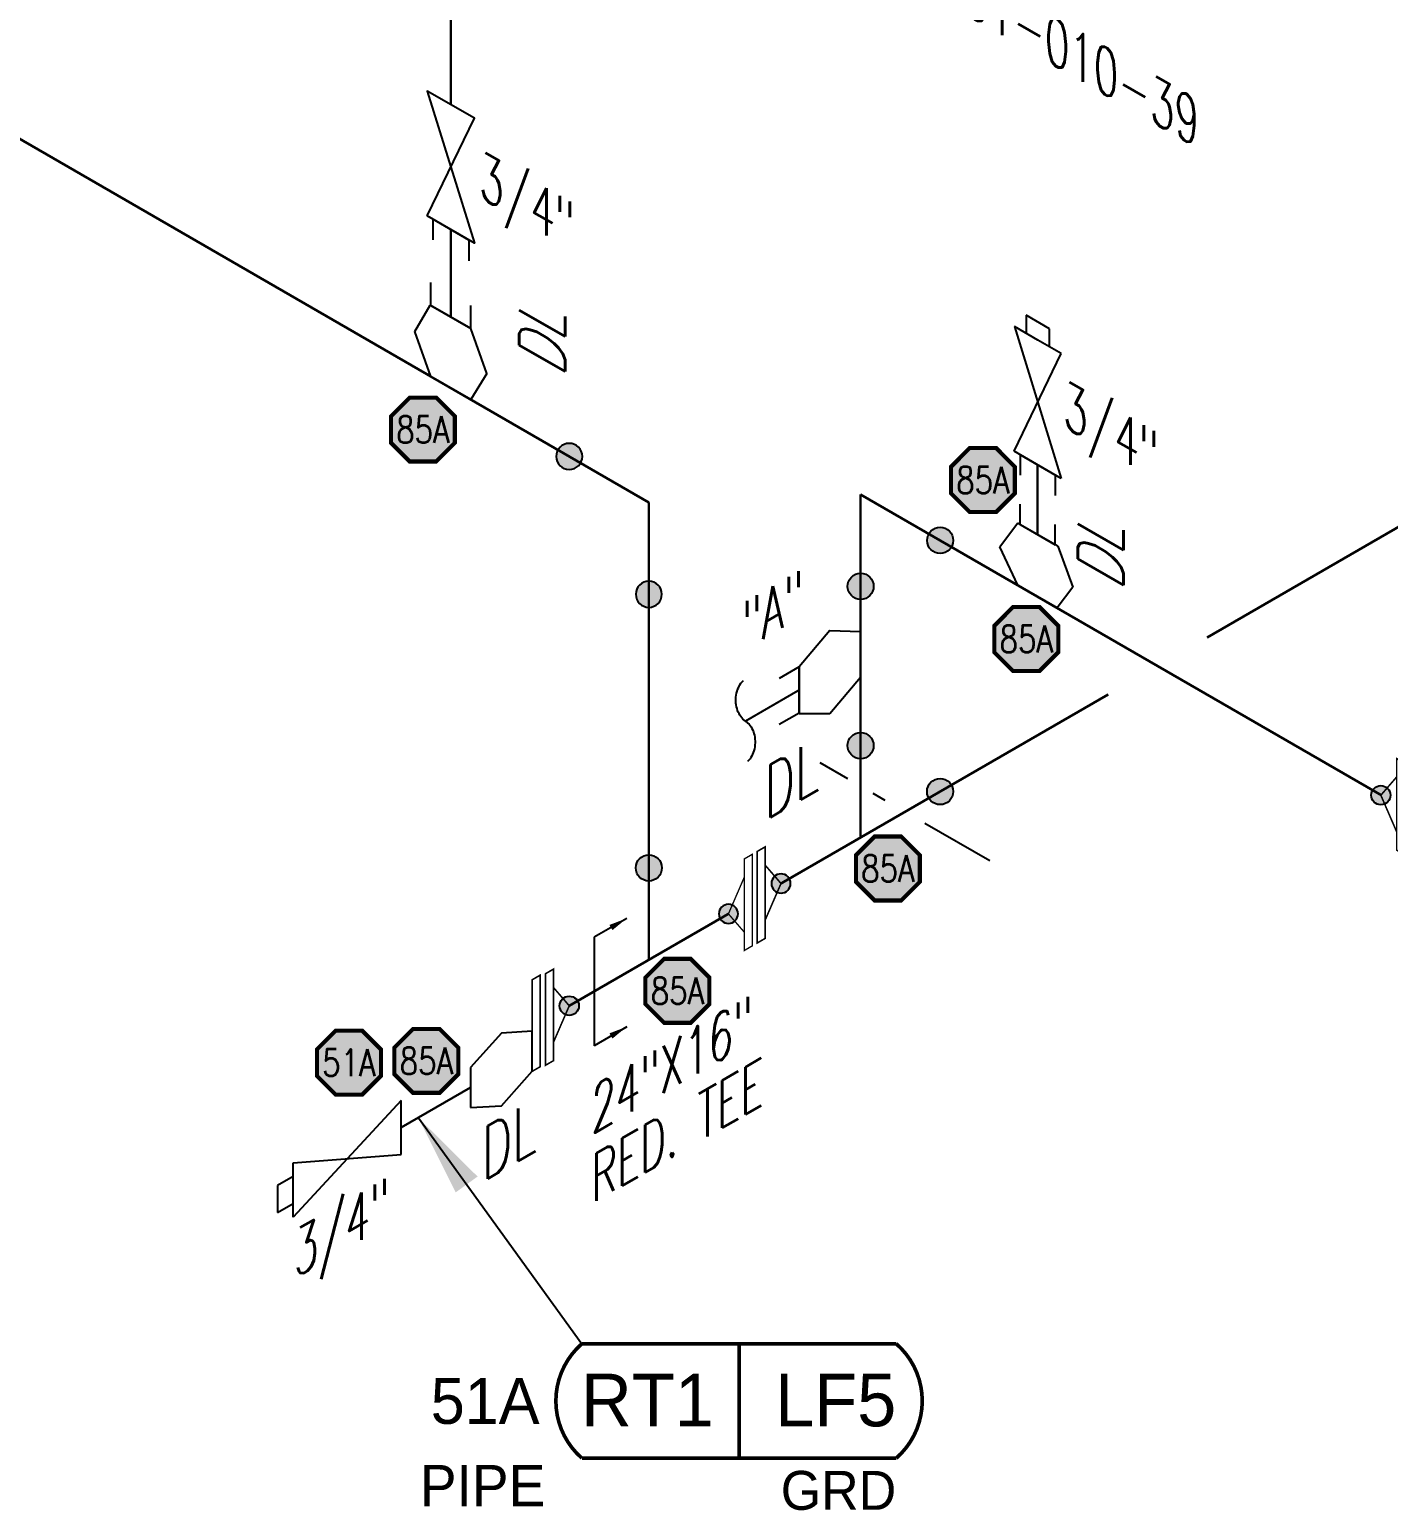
# Model space of a CAD drawing. Header units: inches. Extents: x 0 to 17.2, y 0 to 11.2.
# Drawn here: x 9.135 to 12.106, y 3.569 to 6.806 of the extents above; entities that cross this region are included whole.
import ezdxf
from ezdxf.enums import TextEntityAlignment as Align

# ---------------------------------------------------------------- set-up
doc = ezdxf.new("R2010")
doc.units = ezdxf.units.IN
doc.header["$MEASUREMENT"] = 0
doc.linetypes.add('HIDDEN2', pattern=[0.1875, 0.125, -0.0625])
for name, color, linetype in [('COMP', 1, 'Continuous'), ('Continuation', 7, 'Continuous'), ('DL', 20, 'Continuous'), ('FITTINGS', 4, 'Continuous'), ('PART_PCML', 7, 'Continuous'), ('PART_SelectedCML_RT', 132, 'Continuous'), ('PIPE-ANNO', 150, 'HIDDEN2'), ('TEXT', 7, 'Continuous'), ('UNAS.PIPE', 251, 'Continuous'), ('WELD POINTS', 41, 'Continuous'), ('Welds', 7, 'Continuous')]:
    doc.layers.add(name, color=color, linetype=linetype)
doc.layers.add('PIPE', color=7, linetype='Continuous', lineweight=30)
doc.styles.add('CMLPAS', font='')
doc.styles.add('ISO30', font='simplex.shx', dxfattribs={"width": 0.85, "oblique": 30, "height": 0.075})
doc.styles.add('PART_Standard', font='romans', dxfattribs={"width": 0.8, "height": 0.09})
doc.styles.add('Richmond', font='arial.ttf')
doc.styles.add('SIMPLEX', font='ROMANS')
doc.styles.get("Standard").update_dxf_attribs({"font": 'arial.ttf'})
doc.styles.get('CMLPAS').set_extended_font_data('Cordia New')
doc.dimstyles.new('Richmond', dxfattribs={"dimtxt": 0.18, "dimasz": 0.18, "dimexe": 0.18, "dimexo": 0.0625, "dimgap": 0.09, "dimtad": 0, "dimtih": 1, "dimtoh": 1, "dimdec": 4, "dimzin": 0, "dimdsep": 46, "dimtxsty": 'Richmond', "dimcen": 0.09, "dimadec": 0, "dimazin": 0, "dimtfac": 1, "dimtdec": 4, "dimtofl": 0, "dimtmove": 0, "dimatfit": 3, "dimfxl": 1, "dimtolj": 1, "dimtzin": 0, "dimarcsym": 0})
doc.dimstyles.get("Standard").update_dxf_attribs({"dimtxt": 0.18, "dimasz": 0.18, "dimexe": 0.18, "dimexo": 0.0625, "dimgap": 0.09, "dimtad": 0, "dimtih": 1, "dimtoh": 1, "dimdec": 4, "dimzin": 0, "dimdsep": 46, "dimtxsty": 'Standard', "dimcen": 0.09, "dimadec": 0, "dimazin": 0, "dimtfac": 1, "dimtdec": 4, "dimtofl": 0, "dimtmove": 0, "dimatfit": 3, "dimfxl": 1, "dimtolj": 1, "dimtzin": 0, "dimarcsym": 0})

# ---------------------------------------------------------------- blocks, each defined once
blk = doc.blocks.new('O-let 3')
at = {"layer": 'FITTINGS', "linetype": 'ByBlock'}
for p, q in [((0.0338, 0.0377), (-0.0338, -0.0377)), ((0.1013, 0.0417), (0.0338, 0.0377)), ((0.1013, -0.0457), (0.1013, 0.0417)), ((-0.0338, -0.0377), (-0.0338, -0.1251)), ((0.0338, -0.1212), (0.1013, -0.0457)), ((-0.0338, -0.1251), (0.0338, -0.1212))]:
    blk.add_line(p, q, dxfattribs=at)
blk = doc.blocks.new('Bleeder Valve 9')
at = {"layer": 'FITTINGS', "linetype": 'ByBlock'}
for p, q in [((0, 0.0591), (-0.2362, -0.1956)), ((0, 0), (0, 0.0591)), ((0, -0.0591), (0, 0)), ((-0.2362, -0.0768), (0, -0.0591)), ((-0.2362, -0.1956), (-0.2362, -0.0768)), ((-0.2362, -0.1068), (-0.2706, -0.1266)), ((-0.2706, -0.1266), (-0.2706, -0.1855)), ((-0.2362, -0.1656), (-0.2362, -0.1068)), ((-0.2706, -0.1855), (-0.2362, -0.1656))]:
    blk.add_line(p, q, dxfattribs=at)
blk = doc.blocks.new('Bleeder 6')
at = {"layer": 'PIPE', "linetype": 'Continuous'}
blk.add_line((-0.2864, -0.1668), (-0.1351, -0.0794), dxfattribs=at)
for name, p in [('O-let 3', (-0.1013, 0.002)), ('Bleeder Valve 9', (-0.2864, -0.1668))]:
    blk.add_blockref(name, p)
blk = doc.blocks.new('1_Text_30')
at = {"layer": 'TEXT', "style": 'PART_Standard', "oblique": 30, "width": 0.8}
blk.add_attdef('TEXT', (0, 0), '', height=0.09, rotation=30, dxfattribs=at)
blk = doc.blocks.new('AM9A04')
at = {"linetype": 'Continuous', "const_width": 0.01}
blk.add_lwpolyline([(0, -0.2887), (0, 0.2887), (-0.05, 0.3175), (-0.05, -0.2598)], close=True, dxfattribs=at)
at = {"const_width": 0.01}
blk.add_lwpolyline([(-0.05, -0.1443), (-0.15, 0.0866), (-0.05, 0.2021)], dxfattribs=at)
blk = doc.blocks.new('A09')
at = {"layer": 'Welds'}
h = blk.add_hatch(color=256, dxfattribs=at)
h.dxf.hatch_style = 1
h.paths.add_polyline_path([(-0.03, 0, 1), (0.03, 0, 1)])
blk.add_circle((0, 0), 0.03, dxfattribs=at)
blk = doc.blocks.new('2_ELBOW_WELD_30')
at = {"linetype": 'ByBlock', "lineweight": -2}
h = blk.add_hatch(color=0, dxfattribs=at)
edge = h.paths.add_edge_path()
edge.add_arc((0.174, 0.1004), 0.0286, 0, 360)
h = blk.add_hatch(color=0, dxfattribs=at)
edge = h.paths.add_edge_path()
edge.add_arc((0, -0.2009), 0.0286, 0, 360)
at = {"color": 0, "linetype": 'ByBlock', "lineweight": -2}
for centre in [(0.174, 0.1004), (0, -0.2009)]:
    blk.add_circle(centre, 0.0286, dxfattribs=at)
blk = doc.blocks.new('*U93')
blk.add_wipeout([(-0.0436, 0.0252), (-0.079, 0.1231), (-0.0454, 0.1812), (0.0436, 0.1298), (0.079, 0.0319), (0.0436, -0.0252)])
at = {"layer": 'FITTINGS', "linetype": 'Continuous'}
for p, q in [((-0.079, 0.1231), (-0.0454, 0.1812)), ((0.0436, 0.1298), (-0.0454, 0.1812)), ((0.079, 0.0319), (0.0436, 0.1298)), ((-0.0436, 0.0252), (-0.079, 0.1231)), ((0.0436, -0.0252), (-0.0436, 0.0252)), ((0.079, 0.0319), (0.0436, -0.0252))]:
    blk.add_line(p, q, dxfattribs=at)
blk = doc.blocks.new('2_SOCKET_SINGLE_30')
at = {"color": 0, "linetype": 'ByBlock', "lineweight": -2}
for p, q in [((0, 0.0625), (0.0541, 0.0937)), ((0, 0.0625), (0, -0.0625)), ((0, -0.0625), (0.0541, -0.0313))]:
    blk.add_line(p, q, dxfattribs=at)
blk = doc.blocks.new('*U95')
blk.add_wipeout([(-0.0515, -0.1067), (0.0515, -0.1661), (0, 0), (0.0515, 0.1067), (-0.0515, 0.1661), (0, 0)]).dxf.layer = 'FITTINGS'
at = {"layer": 'FITTINGS'}
blk.add_lwpolyline([(-0.0515, -0.1067), (0.0515, 0.1067), (-0.0515, 0.1661), (0.0515, -0.1661)], close=True, dxfattribs=at)
at = {"layer": 'FITTINGS', "xscale": 0.7320126629850954, "yscale": 0.7320126629850954, "zscale": 0.7320126629850954, "rotation": 239.9999999999999}
blk.add_blockref('2_SOCKET_SINGLE_30', (0, -0.1364), dxfattribs=at)
blk = doc.blocks.new('1_Text_330')
at = {"layer": 'TEXT', "style": 'PART_Standard', "oblique": 330, "width": 0.8}
blk.add_attdef('3/4"', (0, 0), '', height=0.09, rotation=330, dxfattribs=at)
blk = doc.blocks.new('DL_30')
at = {"layer": 'DL', "style": 'ISO30', "oblique": 30, "width": 0.85}
blk.add_text('DL', height=0.1, rotation=30, dxfattribs=at).set_placement((-0.2098, 0.0365))
blk = doc.blocks.new('DL_Vert_30')
at = {"layer": 'DL', "style": 'ISO30', "oblique": 30, "width": 0.85}
blk.add_text('DL', height=0.1, rotation=90, dxfattribs=at).set_placement((0, 0))
blk = doc.blocks.new('*U97')
blk.add_wipeout([(-0.0234, 0.1133), (-0.0234, 0.0732), (-0.0581, 0.0332), (-0.0234, -0.0469), (-0.0234, -0.0869), (0.0222, -0.1133), (0.0222, -0.0732), (0.0569, -0.0332), (0.0222, 0.0469), (0.0222, 0.0869)])
at = {"linetype": 'Continuous', "const_width": 0.003}
blk.add_lwpolyline([(0.0049, -0.1032), (0.0222, -0.1133), (0.0222, 0.0869), (0.0049, 0.0969)], close=True, dxfattribs=at)
at = {"const_width": 0.003}
blk.add_lwpolyline([(0.0222, 0.0469), (0.0569, -0.0332), (0.0222, -0.0732)], dxfattribs=at)
at = {"xscale": 0.3466300616258731, "yscale": 0.3466300616258731, "zscale": 0.3466300616258731}
blk.add_blockref('AM9A04', (-0.0061, 0.0032), dxfattribs=at)
at = {"layer": 'Welds', "xscale": 0.7, "yscale": 0.7, "zscale": 0.7}
for p in [(-0.0581, 0.0332), (0.0569, -0.0332)]:
    blk.add_blockref('A09', p, dxfattribs=at)
blk = doc.blocks.new('2_WELD_SINGLE_00')
at = {"linetype": 'ByBlock', "lineweight": -2}
h = blk.add_hatch(color=0, dxfattribs=at)
edge = h.paths.add_edge_path()
edge.add_arc((0, 0), 0.0286, 0, 360)
at = {"color": 0, "linetype": 'ByBlock', "lineweight": -2}
blk.add_circle((0, 0), 0.0286, dxfattribs=at)
blk = doc.blocks.new('2_ELBOW_WELD_330')
at = {"linetype": 'ByBlock', "lineweight": -2}
h = blk.add_hatch(color=0, dxfattribs=at)
edge = h.paths.add_edge_path()
edge.add_arc((0.174, -0.1004), 0.0286, 0, 360)
h = blk.add_hatch(color=0, dxfattribs=at)
edge = h.paths.add_edge_path()
edge.add_arc((0, -0.2009), 0.0286, 0, 360)
at = {"color": 0, "linetype": 'ByBlock', "lineweight": -2}
for centre in [(0.174, -0.1004), (0, -0.2009)]:
    blk.add_circle(centre, 0.0286, dxfattribs=at)
blk = doc.blocks.new('1_BREAK-PIPE_PIPE_00')
at = {"color": 0, "linetype": 'ByBlock', "lineweight": -2}
for centre, major_axis in [((-0.0298, 0.0919), (0, -0.101)), ((0.0298, -0.0919), (0, 0.101))]:
    blk.add_ellipse(centre, major_axis=major_axis, ratio=0.711978, start_param=0.427466, end_param=3.141593, dxfattribs=at)
blk = doc.blocks.new('1_Tilde_00')
at = {"layer": 'PIPE-ANNO', "xscale": -0.5000000000000001, "yscale": 0.5, "zscale": 0.5}
blk.add_blockref('1_BREAK-PIPE_PIPE_00', (0, 0), dxfattribs=at)
blk = doc.blocks.new('1_Cont_30')
at = {"layer": 'Continuation', "style": 'PART_Standard', "oblique": 30, "width": 0.8}
blk.add_attdef('CONT', (0, 0), '', height=0.09, rotation=30, dxfattribs=at)
blk = doc.blocks.new('O-let 2')
at = {"layer": 'FITTINGS', "linetype": 'ByBlock'}
for p, q in [((11.0972, 20.3791), (11.136, 20.4308)), ((11.2238, 20.3801), (11.136, 20.4308)), ((11.1362, 20.2951), (11.0972, 20.3791)), ((11.2238, 20.3801), (11.2567, 20.2906)), ((11.2227, 20.2452), (11.1362, 20.2951)), ((11.2567, 20.2906), (11.2227, 20.2452))]:
    blk.add_line(p, q, dxfattribs=at)
blk = doc.blocks.new('Bleeder Valve 4')
at = {"layer": 'FITTINGS', "linetype": 'ByBlock'}
for p, q in [((0.0256, 0.2976), (-0.0253, 0.3271)), ((-0.0253, 0.3271), (-0.0253, 0.2874)), ((0.0002, 0.2727), (-0.051, 0.3022)), ((-0.051, 0.3022), (0.0515, -0.0297)), ((0.0256, 0.258), (0.0256, 0.2976)), ((0.0513, 0.2431), (0.0002, 0.2727)), ((-0.0515, 0.0297), (0.0513, 0.2431)), ((0.0515, -0.0297), (-0.0515, 0.0297))]:
    blk.add_line(p, q, dxfattribs=at)
blk = doc.blocks.new('Bleeder 4')
at = {"layer": 'PIPE', "linetype": 'Continuous'}
blk.add_line((0.0005, 0.1353), (0.0005, 0.2878), dxfattribs=at)
for name, p in [('Bleeder Valve 4', (0.0005, 0.2878)), ('O-let 2', (-11.1794, -20.2702))]:
    blk.add_blockref(name, p)
blk = doc.blocks.new('1_Cont_330')
at = {"layer": 'Continuation', "style": 'PART_Standard', "oblique": 330, "width": 0.8}
blk.add_attdef('CONT.', (0, 0), '', height=0.09, rotation=330, dxfattribs=at)
blk = doc.blocks.new('PART_PCML')
blk.add_hatch(color=0).paths.add_polyline_path([(-0.0699, -0.029), (-0.029, -0.0699), (0.029, -0.0699), (0.0699, -0.029), (0.0699, 0.029), (0.029, 0.0699), (-0.029, 0.0699), (-0.0699, 0.029)])
at = {"color": 7, "const_width": 0.009}
blk.add_lwpolyline([(-0.0699, 0.029), (-0.029, 0.0699), (0.029, 0.0699), (0.0699, 0.029), (0.0699, -0.029), (0.029, -0.0699), (-0.029, -0.0699), (-0.0699, -0.029), (-0.0699, 0.029), (-0.029, 0.0699)], dxfattribs=at)
at = {"color": 18, "true_color": 0x000000}
blk.add_lwpolyline([(-0.029, 0.0699), (-0.0699, 0.029), (-0.0699, -0.029), (-0.029, -0.0699), (0.029, -0.0699), (0.0699, -0.029), (0.0699, 0.029), (0.029, 0.0699)], close=True, dxfattribs=at)
at = {"color": 7, "true_color": 0xffffff, "style": 'SIMPLEX', "width": 0.8, "flags": 1}
for tag, p in [('CIRCUIT', (-0.0939, 0.0889)), ('DM', (-0.0527, -0.1332)), ('TYPE', (-0.0749, -0.2043))]:
    blk.add_attdef(tag, p, '', height=0.0586, dxfattribs=at)
at = {"color": 7, "true_color": 0xffffff, "style": 'SIMPLEX', "width": 0.8}
blk.add_attdef('DMDISP', text='', height=0.0586, dxfattribs=at).set_placement((0, 0), align=Align.MIDDLE_CENTER)
blk = doc.blocks.new('CMLPAS')
at = {"const_width": 0.008}
blk.add_lwpolyline([(0.0625, 0.125, 0.454441), (0.0625, -0.125), (0.75, -0.125, 0.454441), (0.75, 0.125)], format="xyb", close=True, dxfattribs=at)
blk.add_lwpolyline([(0.4063, -0.125), (0.4063, 0.125)], dxfattribs=at)
at = {"style": 'CMLPAS', "flags": 1}
for tag, p in [('STATE', (0.75, 0.6229)), ('DL', (0.75, 0.4817)), ('CIRCUIT', (0.75, 0.3405)), ('SUBSINTERVAL(MONTHS)', (-0.0251, -0.3355)), ('OLD_ID', (0.75, -0.3366)), ('OLD_NDE', (0.75, -0.4778)), ('OLD_ENTY', (0.7411, -0.6357)), ('SIZE', (0.7473, -0.7611)), ('SPEC', (0.7473, -0.9022)), ('JUSTIFY', (0.7473, -1.0434)), ('COMMENTS', (0.7473, -1.1846)), ('OLD_ASSET', (0.75, -1.3262)), ('SCHED', (0.7371, -1.4689)), ('NOM_THICK', (0.7521, -1.6102)), ('CORR_ALLOW', (0.763, -1.7453)), ('TML_STATUS', (0.7723, -1.8777)), ('FLOW_ORDER', (0.7785, -2.1301))]:
    blk.add_attdef(tag, text='', height=0.1, dxfattribs=at).set_placement(p, align=Align.MIDDLE_RIGHT)
at = {"style": 'CMLPAS'}
for tag, height, p in [('CHILD', 0.25, (0.75, 0.269)), ('###', 0.115, (0.75, 0.002)), ('ACCESS', 0.085, (0.75, -0.1954))]:
    blk.add_attdef(tag, text='', height=height, dxfattribs=at).set_placement(p, align=Align.MIDDLE_RIGHT)
at = {"color": 152, "style": 'CMLPAS'}
for tag, height, p in [('SPECIAL', 0.085, (0.4055, 0.1897)), ('DM-TYPE', 0.1, (-0.03, 0)), ('COMP', 0.09, (-0.0174, -0.185))]:
    blk.add_attdef(tag, text='', height=height, dxfattribs=at).set_placement(p, align=Align.MIDDLE_RIGHT)
at = {"style": 'CMLPAS'}
blk.add_attdef('NDE', text='', height=0.115, dxfattribs=at).set_placement((0.206, 0.002), align=Align.MIDDLE_CENTER)
blk = doc.blocks.new('*U96')
at = {"color": 20, "linetype": 'ByBlock', "ltscale": 0.7}
blk.add_line((0.0541, 0.1498), (0.0541, -0.0873), dxfattribs=at)
for points in [[(0.1257, 0.191), (0.0541, 0.1498)], [(0.1257, -0.0459), (0.0541, -0.0873)]]:
    blk.add_leader(points, dimstyle='Richmond', override={"dimasz": 0.04, "dimgap": 0.09, "dimtad": 0}, dxfattribs=at)

msp = doc.modelspace()

# ---------------------------------------------------------------- linework, layer by layer
at = {"layer": 'COMP', "linetype": 'Continuous', "const_width": 0.00347}
msp.add_lwpolyline([(10.2513, 4.739), (10.2513, 4.5388), (10.2339, 4.5288), (10.2339, 4.729)], close=True, dxfattribs=at)
at = {"layer": 'FITTINGS', "linetype": 'ByBlock', "lineweight": -2}
for p, q in [((10.9237, 5.168), (10.8632, 5.203)), ((11.0053, 5.1209), (10.9793, 5.1359)), ((11.2345, 4.9886), (11.0924, 5.0706))]:
    msp.add_line(p, q, dxfattribs=at)
at = {"layer": 'PIPE'}
for p, q in [((10.0558, 6.0224), (10.0558, 7.5224)), ((8.7568, 6.7724), (10.4888, 5.7724)), ((11.7094, 5.4771), (13.5547, 6.5425)), ((10.4888, 5.7724), (10.4888, 4.7724))]:
    msp.add_line(p, q, dxfattribs=at)
at = {"layer": 'UNAS.PIPE'}
msp.add_line((10.9518, 5.4397), (10.7001, 5.2944), dxfattribs=at)

# ---------------------------------------------------------------- block references
for name, p in [('DL_Vert_30', (10.3055, 6.0436)), ('1_Tilde_00', (10.7001, 5.2944)), ('DL_30', (10.9518, 5.04)), ('DL_30', (10.3337, 4.25))]:
    msp.add_blockref(name, p)
at = {"layer": 'COMP', "xscale": -0.3466300616258731, "yscale": 0.3466300616258731, "zscale": 0.3466300616258731}
msp.add_blockref('AM9A04', (10.2628, 4.642), dxfattribs=at)
at = {"layer": 'Continuation'}
msp.add_blockref('1_Cont_330', (10.4704, 7.2504), dxfattribs=at).add_auto_attribs({'CONT.': 'CONT. 0014t-X001-010-39'})
at = {"layer": 'DL'}
for name, p in [('DL_Vert_30', (11.5265, 5.5767)), ('*U96', (10.3148, 4.672))]:
    msp.add_blockref(name, p, dxfattribs=at)
at = {"layer": 'FITTINGS'}
for name, p in [('Bleeder 4', (11.3385, 5.5665)), ('Bleeder 6', (10.2339, 4.5725))]:
    msp.add_blockref(name, p, dxfattribs=at)
for p, xscale, yscale, zscale, rotation in [((11.339, 5.8542), 0.713168504377533, 0.713168504377533, 0.713168504377533, 240.0047239548921), ((11.339, 5.7018), 0.7131685043775329, 0.7131685043775329, 0.7131685043775329, 60.00472395489211)]:
    msp.add_blockref('2_SOCKET_SINGLE_30', p, dxfattribs=dict(at, xscale=xscale, yscale=yscale, zscale=zscale, rotation=rotation))
at = {"layer": 'PART_PCML', "color": 13}
for p in [(11.2193, 5.8211), (11.3141, 5.4736), (11.0115, 4.972), (10.0023, 4.5515)]:
    msp.add_blockref('PART_PCML', p, dxfattribs=at).add_auto_attribs({'DMDISP': '85A'})
at = {"layer": 'PART_PCML', "color": 96}
msp.add_blockref('PART_PCML', (9.833, 4.5477), dxfattribs=at).add_auto_attribs({'DMDISP': '51A'})
at = {"layer": 'PART_SelectedCML_RT'}
msp.add_blockref('CMLPAS', (10.2798, 3.8082), dxfattribs=at).add_auto_attribs({'###': 'LF5', 'NDE': 'RT1', 'DM-TYPE': '51A', 'COMP': 'PIPE', 'ACCESS': 'GRD'})
at = {"layer": 'TEXT'}
for name, p, values in [('1_Text_330', (11.3951, 5.939), {'3/4"': '3/4"'}), ('1_Text_30', (10.3633, 4.3898), {'TEXT': '24"X16"'}), ('1_Text_30', (10.3633, 4.2398), {'TEXT': 'RED. TEE'}), ('1_Text_30', (9.7133, 4.0754), {'TEXT': '3/4"'})]:
    msp.add_blockref(name, p, dxfattribs=at).add_auto_attribs(values)
at = {"layer": 'WELD POINTS', "xscale": -1}
msp.add_blockref('2_ELBOW_WELD_30', (10.4888, 5.7724), dxfattribs=at)
at = {"layer": 'WELD POINTS'}
msp.add_blockref('2_ELBOW_WELD_330', (10.9518, 5.7897), dxfattribs=at)
at = {"layer": 'WELD POINTS', "rotation": 270.0000000000002}
for p in [(10.9518, 5.2406), (11.1257, 5.1402), (10.4888, 4.9733)]:
    msp.add_blockref('2_WELD_SINGLE_00', p, dxfattribs=at)
at = {"layer": 'Welds', "xscale": 0.7, "yscale": 0.7, "zscale": 0.7, "rotation": 180}
msp.add_blockref('A09', (10.3148, 4.672), dxfattribs=at)

# ---------------------------------------------------------------- leaders
at = {"layer": 'PART_SelectedCML_RT'}
msp.add_leader([(9.9848, 4.4272), (10.3423, 3.9332)], dimstyle='Standard', dxfattribs=at)

# ---------------------------------------------------------------- next in the draw order: block references
at = {"layer": 'FITTINGS'}
msp.add_blockref('*U95', (10.0558, 6.5051), dxfattribs=at)
at = {"layer": 'PIPE'}
msp.add_blockref('*U93', (10.0558, 6.0224), dxfattribs=at)

# ---------------------------------------------------------------- next in the draw order: wipeouts: each hides what was drawn before it
msp.add_wipeout([(10.9518, 5.3894), (10.8846, 5.3098), (10.8175, 5.3098), (10.8175, 5.4126), (10.8847, 5.4922), (10.9518, 5.4901)]).dxf.layer = 'UNAS.PIPE'

# ---------------------------------------------------------------- next in the draw order: linework, layer by layer
for p, q in [((10.9518, 5.7897), (10.9518, 5.0397)), ((10.9518, 5.7897), (13.8793, 4.0986)), ((10.3148, 4.672), (11.493, 5.3522))]:
    msp.add_line(p, q, dxfattribs=at)
at = {"layer": 'UNAS.PIPE', "linetype": 'Continuous'}
for p, q in [((10.8847, 5.4922), (10.8175, 5.4126)), ((10.8847, 5.4922), (10.9518, 5.4901)), ((10.9518, 5.4901), (10.9518, 5.3894)), ((10.8175, 5.4126), (10.8175, 5.3098)), ((10.9518, 5.3894), (10.8846, 5.3098)), ((10.8846, 5.3098), (10.8175, 5.3098))]:
    msp.add_line(p, q, dxfattribs=at)

# ---------------------------------------------------------------- next in the draw order: block references
at = {"layer": 'Continuation'}
msp.add_blockref('1_Cont_30', (10.693, 5.4469), dxfattribs=at).add_auto_attribs({'CONT': '"A"'})
at = {"layer": 'FITTINGS', "xscale": -0.8056000000000331, "yscale": -0.8056000000000331, "zscale": 0.8056000000000331, "rotation": 240.000000000002}
msp.add_blockref('2_SOCKET_SINGLE_30', (10.0558, 6.1774), dxfattribs=at)
at = {"layer": 'PART_PCML', "color": 13}
msp.add_blockref('PART_PCML', (9.9948, 5.9315), dxfattribs=at).add_auto_attribs({'DMDISP': '85A'})
at = {"layer": 'TEXT'}
msp.add_blockref('1_Text_330', (10.1181, 6.4403), dxfattribs=at).add_auto_attribs({'3/4"': '3/4"'})
at = {"layer": 'UNAS.PIPE', "xscale": -0.805600000000033, "yscale": -0.805600000000033, "zscale": 0.8056000000000331}
msp.add_blockref('2_SOCKET_SINGLE_30', (10.8175, 5.3622), dxfattribs=at)

# ---------------------------------------------------------------- next in the draw order: block references
at = {"layer": 'COMP'}
msp.add_blockref('*U97', (12.1475, 5.099), dxfattribs=at)
at = {"layer": 'COMP', "xscale": -1}
msp.add_blockref('*U97', (10.7197, 4.9061), dxfattribs=at)

# ---------------------------------------------------------------- next in the draw order: block references
at = {"layer": 'PART_PCML', "color": 13}
msp.add_blockref('PART_PCML', (10.5512, 4.7047), dxfattribs=at).add_auto_attribs({'DMDISP': '85A'})

doc.saveas('drawing.dxf')
